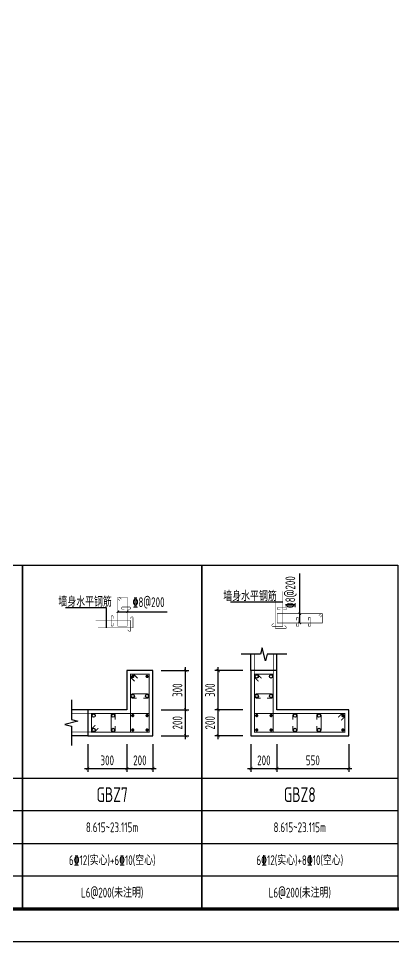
# Model space of a CAD drawing. Extents: x -668857 to 154266, y -275694 to 291306.
# Drawn here: x -332207 to -320711, y -40342 to -12070 of the extents above; entities that cross this region are included whole.
import ezdxf
from ezdxf.enums import TextEntityAlignment as Align

# ---------------------------------------------------------------- set-up
doc = ezdxf.new("R2010")
doc.units = 0
doc.header["$LTSCALE"] = 1000
doc.layers.get('0').update_dxf_attribs({"linetype": 'CONTINUOUS'})
doc.layers.get('DEFPOINTS').update_dxf_attribs({"linetype": 'CONTINUOUS'})
for name, color, linetype in [('-TK', 7, 'CONTINUOUS'), ('COLU_DE_DIM', 3, 'CONTINUOUS'), ('COLU_DE_TH', 7, 'CONTINUOUS'), ('LABEL', 1, 'CONTINUOUS'), ('LINK', 6, 'CONTINUOUS'), ('LINK-INDEX', 6, 'CONTINUOUS'), ('link-墙筋', 6, 'CONTINUOUS'), ('REIN', 6, 'CONTINUOUS'), ('TAB', 7, 'CONTINUOUS'), ('TAB_TEXT', 7, 'CONTINUOUS'), ('TEXT25', 2, 'CONTINUOUS'), ('THIN', 7, 'CONTINUOUS'), ('z-计算配筋', 7, 'CONTINUOUS')]:
    doc.layers.add(name, color=color, linetype=linetype)
doc.styles.add('TSSD_DIMENSION', font='Tssdeng.shx', dxfattribs={"width": 0.7, "bigfont": 'tssdchn.shx'})
doc.styles.add('TSSD_REIN', font='tssdeng.shx', dxfattribs={"width": 0.7, "height": 300, "bigfont": 'tssdchn.shx'})
doc.dimstyles.new('TSSD_25_100', dxfattribs={"dimtxt": 300, "dimasz": 100, "dimexe": 100, "dimexo": 250, "dimgap": 100, "dimtad": 1, "dimdec": 0, "dimlfac": 0.25, "dimzin": 0, "dimdsep": 46, "dimtxsty": 'TSSD_DIMENSION', "dimblk": 'ARCHTICK', "dimcen": 0, "dimdle": 100, "dimclrt": 7, "dimadec": 0, "dimazin": 0, "dimtfac": 1, "dimtdec": 0, "dimtix": 1, "dimtmove": 2, "dimatfit": 3, "dimldrblk": 'ARCHTICK', "dimfxl": 0, "dimtolj": 1, "dimtzin": 0, "dimarcsym": 0})

# ---------------------------------------------------------------- blocks, each defined once
blk = doc.blocks.new('_ArchTick')
at = {"color": 0, "linetype": 'ByBlock', "const_width": 0.15}
blk.add_lwpolyline([(-0.5, -0.5), (0.5, 0.5)], dxfattribs=at)
blk = doc.blocks.new('*D1315')
at = {"layer": 'COLU_DE_DIM', "color": 0, "lineweight": -2}
for p, q in [((-330085, -34292), (-330085, -35142)), ((-328885, -34292), (-328885, -35142)), ((-330185, -35042), (-328785, -35042))]:
    blk.add_line(p, q, dxfattribs=at)
at = {"layer": 'DEFPOINTS', "color": 0}
for p in [(-330085, -34042), (-328885, -34042), (-328885, -35042)]:
    blk.add_point(p, dxfattribs=at)
at = {"layer": 'COLU_DE_DIM', "color": 0, "lineweight": -2, "xscale": 100, "yscale": 100, "zscale": 100, "rotation": 180}
blk.add_blockref('_ArchTick', (-330085, -35042), dxfattribs=at)
at = {"layer": 'COLU_DE_DIM', "color": 0, "lineweight": -2, "xscale": 100, "yscale": 100, "zscale": 100}
blk.add_blockref('_ArchTick', (-328885, -35042), dxfattribs=at)
at = {"layer": 'COLU_DE_DIM', "color": 7, "insert": (-329485, -34792), "char_height": 300, "attachment_point": 5, "style": 'TSSD_DIMENSION'}
blk.add_mtext('\\A1;300', dxfattribs=at)
blk = doc.blocks.new('*D1316')
at = {"layer": 'COLU_DE_DIM', "color": 0, "lineweight": -2}
for p, q in [((-328885, -34292), (-328885, -35142)), ((-328085, -34292), (-328085, -35142)), ((-328985, -35042), (-327985, -35042))]:
    blk.add_line(p, q, dxfattribs=at)
at = {"layer": 'DEFPOINTS', "color": 0}
for p in [(-328885, -34042), (-328085, -34042), (-328085, -35042)]:
    blk.add_point(p, dxfattribs=at)
at = {"layer": 'COLU_DE_DIM', "color": 0, "lineweight": -2, "xscale": 100, "yscale": 100, "zscale": 100, "rotation": 180}
blk.add_blockref('_ArchTick', (-328885, -35042), dxfattribs=at)
at = {"layer": 'COLU_DE_DIM', "color": 0, "lineweight": -2, "xscale": 100, "yscale": 100, "zscale": 100}
blk.add_blockref('_ArchTick', (-328085, -35042), dxfattribs=at)
at = {"layer": 'COLU_DE_DIM', "color": 7, "insert": (-328485, -34792), "char_height": 300, "attachment_point": 5, "style": 'TSSD_DIMENSION'}
blk.add_mtext('\\A1;200', dxfattribs=at)
blk = doc.blocks.new('*D1317')
at = {"layer": 'COLU_DE_DIM', "color": 0, "lineweight": -2}
for p, q in [((-327835, -33242), (-326985, -33242)), ((-327085, -34142), (-327085, -33142)), ((-327835, -34042), (-326985, -34042))]:
    blk.add_line(p, q, dxfattribs=at)
at = {"layer": 'DEFPOINTS', "color": 0}
for p in [(-328085, -33242), (-327085, -33242), (-328085, -34042)]:
    blk.add_point(p, dxfattribs=at)
at = {"layer": 'COLU_DE_DIM', "color": 0, "lineweight": -2, "xscale": 100, "yscale": 100, "zscale": 100}
for p, rotation in [((-327085, -33242), 90), ((-327085, -34042), 270)]:
    blk.add_blockref('_ArchTick', p, dxfattribs=dict(at, rotation=rotation))
at = {"layer": 'COLU_DE_DIM', "color": 7, "insert": (-327335, -33642), "char_height": 300, "attachment_point": 5, "rotation": 90, "style": 'TSSD_DIMENSION'}
blk.add_mtext('\\A1;200', dxfattribs=at)
blk = doc.blocks.new('*D1318')
at = {"layer": 'COLU_DE_DIM', "color": 0, "lineweight": -2}
for p, q in [((-327085, -33342), (-327085, -31942)), ((-327835, -32042), (-326985, -32042)), ((-327835, -33242), (-326985, -33242))]:
    blk.add_line(p, q, dxfattribs=at)
at = {"layer": 'DEFPOINTS', "color": 0}
for p in [(-328085, -32042), (-327085, -32042), (-328085, -33242)]:
    blk.add_point(p, dxfattribs=at)
at = {"layer": 'COLU_DE_DIM', "color": 0, "lineweight": -2, "xscale": 100, "yscale": 100, "zscale": 100}
for p, rotation in [((-327085, -32042), 90), ((-327085, -33242), 270)]:
    blk.add_blockref('_ArchTick', p, dxfattribs=dict(at, rotation=rotation))
at = {"layer": 'COLU_DE_DIM', "color": 7, "insert": (-327335, -32642), "char_height": 300, "attachment_point": 5, "rotation": 90, "style": 'TSSD_DIMENSION'}
blk.add_mtext('\\A1;300', dxfattribs=at)
blk = doc.blocks.new('*D1499')
at = {"layer": 'COLU_DE_DIM', "color": 0, "lineweight": -2}
for p, q in [((-325085, -34292), (-325085, -35142)), ((-324285, -34292), (-324285, -35142)), ((-325185, -35042), (-324185, -35042))]:
    blk.add_line(p, q, dxfattribs=at)
at = {"layer": 'DEFPOINTS', "color": 0}
for p in [(-325085, -34042), (-324285, -34042), (-324285, -35042)]:
    blk.add_point(p, dxfattribs=at)
at = {"layer": 'COLU_DE_DIM', "color": 0, "lineweight": -2, "xscale": 100, "yscale": 100, "zscale": 100, "rotation": 180}
blk.add_blockref('_ArchTick', (-325085, -35042), dxfattribs=at)
at = {"layer": 'COLU_DE_DIM', "color": 0, "lineweight": -2, "xscale": 100, "yscale": 100, "zscale": 100}
blk.add_blockref('_ArchTick', (-324285, -35042), dxfattribs=at)
at = {"layer": 'COLU_DE_DIM', "color": 7, "insert": (-324685, -34792), "char_height": 300, "attachment_point": 5, "style": 'TSSD_DIMENSION'}
blk.add_mtext('\\A1;200', dxfattribs=at)
blk = doc.blocks.new('*D1500')
at = {"layer": 'COLU_DE_DIM', "color": 0, "lineweight": -2}
for p, q in [((-324285, -34292), (-324285, -35142)), ((-322085, -34292), (-322085, -35142)), ((-324385, -35042), (-321985, -35042))]:
    blk.add_line(p, q, dxfattribs=at)
at = {"layer": 'DEFPOINTS', "color": 0}
for p in [(-324285, -34042), (-322085, -34042), (-322085, -35042)]:
    blk.add_point(p, dxfattribs=at)
at = {"layer": 'COLU_DE_DIM', "color": 0, "lineweight": -2, "xscale": 100, "yscale": 100, "zscale": 100, "rotation": 180}
blk.add_blockref('_ArchTick', (-324285, -35042), dxfattribs=at)
at = {"layer": 'COLU_DE_DIM', "color": 0, "lineweight": -2, "xscale": 100, "yscale": 100, "zscale": 100}
blk.add_blockref('_ArchTick', (-322085, -35042), dxfattribs=at)
at = {"layer": 'COLU_DE_DIM', "color": 7, "insert": (-323185, -34792), "char_height": 300, "attachment_point": 5, "style": 'TSSD_DIMENSION'}
blk.add_mtext('\\A1;550', dxfattribs=at)
blk = doc.blocks.new('*D1501')
at = {"layer": 'COLU_DE_DIM', "color": 0, "lineweight": -2}
for p, q in [((-325335, -33242), (-326185, -33242)), ((-326085, -34142), (-326085, -33142)), ((-325335, -34042), (-326185, -34042))]:
    blk.add_line(p, q, dxfattribs=at)
at = {"layer": 'DEFPOINTS', "color": 0}
for p in [(-326085, -33242), (-325085, -33242), (-325085, -34042)]:
    blk.add_point(p, dxfattribs=at)
at = {"layer": 'COLU_DE_DIM', "color": 0, "lineweight": -2, "xscale": 100, "yscale": 100, "zscale": 100}
for p, rotation in [((-326085, -33242), 90), ((-326085, -34042), 270)]:
    blk.add_blockref('_ArchTick', p, dxfattribs=dict(at, rotation=rotation))
at = {"layer": 'COLU_DE_DIM', "color": 7, "insert": (-326335, -33642), "char_height": 300, "attachment_point": 5, "rotation": 90, "style": 'TSSD_DIMENSION'}
blk.add_mtext('\\A1;200', dxfattribs=at)
blk = doc.blocks.new('*D1502')
at = {"layer": 'COLU_DE_DIM', "color": 0, "lineweight": -2}
for p, q in [((-326085, -33342), (-326085, -31942)), ((-325335, -32042), (-326185, -32042)), ((-325335, -33242), (-326185, -33242))]:
    blk.add_line(p, q, dxfattribs=at)
at = {"layer": 'DEFPOINTS', "color": 0}
for p in [(-326085, -32042), (-325085, -32042), (-325085, -33242)]:
    blk.add_point(p, dxfattribs=at)
at = {"layer": 'COLU_DE_DIM', "color": 0, "lineweight": -2, "xscale": 100, "yscale": 100, "zscale": 100}
for p, rotation in [((-326085, -32042), 90), ((-326085, -33242), 270)]:
    blk.add_blockref('_ArchTick', p, dxfattribs=dict(at, rotation=rotation))
at = {"layer": 'COLU_DE_DIM', "color": 7, "insert": (-326335, -32642), "char_height": 300, "attachment_point": 5, "rotation": 90, "style": 'TSSD_DIMENSION'}
blk.add_mtext('\\A1;300', dxfattribs=at)
blk = doc.blocks.new('A1')
blk.add_lwpolyline([(0, 59400), (0, 0), (84100, 0), (84100, 59400)], close=True)
at = {"const_width": 100}
blk.add_lwpolyline([(2500, 58400), (2500, 1000), (83100, 1000), (83100, 58400)], close=True, dxfattribs=at)

msp = doc.modelspace()

# ---------------------------------------------------------------- linework, layer by layer
at = {"layer": 'COLU_DE_TH'}
for points in [[(-330084.72, -33241.64), (-330084.72, -34041.64), (-328084.72, -34041.64), (-328084.72, -32041.64), (-328884.72, -32041.64), (-328884.72, -33241.64), (-330084.72, -33241.64)], [(-324284.72, -32041.64), (-325084.72, -32041.64), (-325084.72, -34041.64), (-322084.77, -34041.64), (-322084.77, -33241.64), (-324284.72, -33241.64), (-324284.72, -32041.64)]]:
    msp.add_lwpolyline(points, close=True, dxfattribs=at)
at = {"layer": 'LABEL'}
for p, q in [((-323584.74, -30584.44), (-323584.74, -29071.94)), ((-329162.22, -30238.75), (-327649.72, -30238.75))]:
    msp.add_line(p, q, dxfattribs=at)
at = {"layer": 'LABEL', "const_width": 25}
for points in [[(-329197.61, -30274.11), (-329126.86, -30203.4)], [(-328912.61, -30274.11), (-328841.86, -30203.4)], [(-323549.38, -30334.79), (-323620.13, -30264.08)], [(-323549.38, -30619.79), (-323620.13, -30549.08)]]:
    msp.add_lwpolyline(points, dxfattribs=at)
at = {"layer": 'LINK', "const_width": 30}
for points in [[(-328649.72, -32368.57), (-328769.72, -32248.57), (-328769.72, -32156.64), (-328199.72, -32156.64), (-328199.72, -33926.64), (-328769.72, -33926.64), (-328769.72, -32156.64), (-328677.8, -32156.64), (-328557.8, -32276.64)], [(-324849.72, -32368.57), (-324969.72, -32248.57), (-324969.72, -32156.64), (-324399.72, -32156.64), (-324399.72, -33926.64), (-324969.72, -33926.64), (-324969.72, -32156.64), (-324877.8, -32156.64), (-324757.8, -32276.64)], [(-329757.8, -33806.64), (-329877.8, -33926.64), (-329969.72, -33926.64), (-329969.72, -33356.64), (-328199.72, -33356.64), (-328199.72, -33926.64), (-329969.72, -33926.64), (-329969.72, -33834.72), (-329849.72, -33714.72)], [(-322411.69, -33476.64), (-322291.69, -33356.64), (-322199.77, -33356.64), (-322199.77, -33926.64), (-324969.72, -33926.64), (-324969.72, -33356.64), (-322199.77, -33356.64), (-322199.77, -33448.57), (-322319.77, -33568.57)]]:
    msp.add_lwpolyline(points, dxfattribs=at)
for points in [[(-328384.72, -32886.64), (-328264.72, -32886.64, 1), (-328264.72, -32756.64), (-328704.72, -32756.64, 1), (-328704.72, -32886.64), (-328584.72, -32886.64)], [(-324584.72, -32886.64), (-324464.72, -32886.64, 1), (-324464.72, -32756.64), (-324904.72, -32756.64, 1), (-324904.72, -32886.64), (-324784.72, -32886.64)], [(-329239.72, -33541.64), (-329239.72, -33421.64, 1), (-329369.72, -33421.64), (-329369.72, -33861.64, 1), (-329239.72, -33861.64), (-329239.72, -33741.64)], [(-323796.4, -33741.64), (-323796.4, -33861.64, 1), (-323666.4, -33861.64), (-323666.4, -33421.64, 1), (-323796.4, -33421.64), (-323796.4, -33541.64)], [(-323063.09, -33741.64), (-323063.09, -33861.64, 1), (-322933.09, -33861.64), (-322933.09, -33421.64, 1), (-323063.09, -33421.64), (-323063.09, -33541.64)]]:
    msp.add_lwpolyline(points, format="xyb", dxfattribs=at)
at = {"layer": 'LINK-INDEX', "const_width": 15}
for points in [[(-329102.22, -29902.22), (-329162.22, -29842.22), (-329162.22, -29796.25), (-328877.22, -29796.25), (-328877.22, -30681.25), (-329162.22, -30681.25), (-329162.22, -29796.25), (-329116.26, -29796.25), (-329056.26, -29856.25)], [(-322998.22, -30359.44), (-322938.22, -30299.44), (-322892.26, -30299.44), (-322892.26, -30584.44), (-324277.23, -30584.44), (-324277.23, -30299.44), (-322892.26, -30299.44), (-322892.26, -30345.4), (-322952.26, -30405.4)]]:
    msp.add_lwpolyline(points, dxfattribs=at)
for points in [[(-328859.72, -30161.25), (-328799.72, -30161.25, 1), (-328799.72, -30096.25), (-329019.72, -30096.25, 1), (-329019.72, -30161.25), (-328959.72, -30161.25)], [(-324084.73, -30174.44), (-324024.73, -30174.44, 1), (-324024.73, -30109.44), (-324244.73, -30109.44, 1), (-324244.73, -30174.44), (-324184.73, -30174.44)], [(-329302.3, -30453.05), (-329302.3, -30393.05, 1), (-329367.3, -30393.05), (-329367.3, -30648.75, 1), (-329302.3, -30648.75), (-329302.3, -30588.75)], [(-323690.57, -30601.94), (-323690.57, -30661.94, 1), (-323625.57, -30661.94), (-323625.57, -30441.94, 1), (-323690.57, -30441.94), (-323690.57, -30501.94)], [(-323323.91, -30601.94), (-323323.91, -30661.94, 1), (-323258.91, -30661.94), (-323258.91, -30441.94, 1), (-323323.91, -30441.94), (-323323.91, -30501.94)]]:
    msp.add_lwpolyline(points, format="xyb", dxfattribs=at)
at = {"layer": 'LINK-INDEX', "color": 1, "const_width": 20}
for points in [[(-324969.72, -32256.64), (-324969.72, -31541.64)], [(-324399.72, -32256.64), (-324399.72, -31541.64)], [(-329869.72, -33356.64), (-330584.72, -33356.64)], [(-329869.72, -33926.64), (-330584.72, -33926.64)]]:
    msp.add_lwpolyline(points, dxfattribs=at)
at = {"layer": 'link-墙筋', "color": 152, "const_width": 12.5}
for points in [[(-324102.23, -29617.66), (-324102.23, -30687.66), (-324417.91, -30687.66, -0.41421356), (-324441.91, -30663.66), (-324441.91, -30655.17, -0.19891237), (-324434.88, -30638.2), (-324388.92, -30592.24)], [(-324332.07, -29688.53), (-324332.07, -30758.53), (-324016.39, -30758.53, 0.41421356), (-323992.39, -30734.53), (-323992.39, -30726.04, 0.19891237), (-323999.42, -30709.07), (-324045.38, -30663.11)], [(-329837.22, -30506.25), (-328767.22, -30506.25), (-328767.22, -30821.93, -0.41421356), (-328791.22, -30845.93), (-328799.71, -30845.93, -0.19891237), (-328816.68, -30838.9), (-328862.64, -30792.94)], [(-329766.35, -30736.09), (-328696.35, -30736.09), (-328696.35, -30420.41, 0.41421356), (-328720.35, -30396.41), (-328728.84, -30396.41, 0.19891237), (-328745.81, -30403.44), (-328791.77, -30449.4)]]:
    msp.add_lwpolyline(points, format="xyb", dxfattribs=at)
at = {"layer": 'REIN', "const_width": 50}
for points in [[(-328729.72, -32221.64, 1), (-328679.72, -32221.64, 1), (-328729.72, -32221.64)], [(-328289.72, -32221.64, 1), (-328239.72, -32221.64, 1), (-328289.72, -32221.64)], [(-328729.72, -33421.64, 1), (-328679.72, -33421.64, 1), (-328729.72, -33421.64)], [(-328289.72, -33421.64, 1), (-328239.72, -33421.64, 1), (-328289.72, -33421.64)], [(-324929.72, -33421.64, 1), (-324879.72, -33421.64, 1), (-324929.72, -33421.64)], [(-324489.72, -33421.64, 1), (-324439.72, -33421.64, 1), (-324489.72, -33421.64)], [(-322289.77, -33421.64, 1), (-322239.77, -33421.64, 1), (-322289.77, -33421.64)], [(-328729.72, -33861.64, 1), (-328679.72, -33861.64, 1), (-328729.72, -33861.64)], [(-328289.72, -33861.64, 1), (-328239.72, -33861.64, 1), (-328289.72, -33861.64)], [(-324929.72, -33861.64, 1), (-324879.72, -33861.64, 1), (-324929.72, -33861.64)], [(-324489.72, -33861.64, 1), (-324439.72, -33861.64, 1), (-324489.72, -33861.64)], [(-322289.77, -33861.64, 1), (-322239.77, -33861.64, 1), (-322289.77, -33861.64)]]:
    msp.add_lwpolyline(points, format="xyb", close=True, dxfattribs=at)
at = {"layer": 'REIN'}
for centre in [(-324904.72, -32221.64), (-324464.72, -32221.64), (-328704.72, -32821.64), (-328264.72, -32821.64), (-324904.72, -32821.64), (-324464.72, -32821.64), (-329904.72, -33421.64), (-329304.72, -33421.64), (-323731.4, -33421.64), (-322998.09, -33421.64), (-329904.72, -33861.64), (-329304.72, -33861.64), (-323731.4, -33861.64), (-322998.09, -33861.64)]:
    msp.add_circle(centre, 50, dxfattribs=at)
at = {"layer": 'TAB'}
for points in [[(-338584.72, -28812.09), (-332084.72, -28812.09), (-332084.72, -39341.64), (-338584.72, -39341.64), (-338584.72, -28812.09), (-338584.72, -35341.64), (-332084.72, -35341.64), (-332084.72, -36341.64), (-338584.72, -36341.64), (-338584.72, -37341.64), (-332084.72, -37341.64), (-332084.72, -38341.64), (-338584.72, -38341.64)], [(-332084.72, -28812.09), (-326584.72, -28812.09), (-326584.72, -39341.64), (-332084.72, -39341.64), (-332084.72, -28812.09), (-332084.72, -35341.64), (-326584.72, -35341.64), (-326584.72, -36341.64), (-332084.72, -36341.64), (-332084.72, -37341.64), (-326584.72, -37341.64), (-326584.72, -38341.64), (-332084.72, -38341.64)], [(-326584.72, -28812.09), (-320584.77, -28812.09), (-320584.77, -39341.64), (-326584.72, -39341.64), (-326584.72, -28812.09), (-326584.72, -35341.64), (-320584.77, -35341.64), (-320584.77, -36341.64), (-326584.72, -36341.64), (-326584.72, -37341.64), (-320584.77, -37341.64), (-320584.77, -38341.64), (-326584.72, -38341.64)]]:
    msp.add_lwpolyline(points, dxfattribs=at)
at = {"layer": 'THIN'}
for p, q in [((-325084.72, -32041.64), (-325084.72, -31541.64)), ((-324284.72, -32041.64), (-324284.72, -31541.64)), ((-330084.72, -33241.64), (-330584.72, -33241.64)), ((-330084.72, -34041.64), (-330584.72, -34041.64))]:
    msp.add_line(p, q, dxfattribs=at)
for points in [[(-323984.72, -31541.64), (-324584.72, -31541.64), (-324634.72, -31741.64), (-324734.72, -31341.64), (-324784.72, -31541.64), (-325384.72, -31541.64)], [(-330584.72, -32941.64), (-330584.72, -33541.64), (-330384.72, -33591.64), (-330784.72, -33691.64), (-330584.72, -33741.64), (-330584.72, -34341.64)]]:
    msp.add_lwpolyline(points, dxfattribs=at)
at = {"layer": 'z-计算配筋'}
for p, q in [((-324102.23, -29945.77), (-325713.22, -29945.77)), ((-329512.32, -30118.41), (-330766.96, -30118.41)), ((-329512.32, -30736.09), (-329512.32, -30118.41))]:
    msp.add_line(p, q, dxfattribs=at)

# ---------------------------------------------------------------- block references
at = {"layer": '-TK'}
msp.add_blockref('A1', (-353584.71, -40341.64), dxfattribs=at)

# ---------------------------------------------------------------- texts
at = {"layer": 'TAB_TEXT', "style": 'TSSD_REIN', "width": 0.7}
for s, height, p in [('GBZ7', 450, (-329334.72, -35841.64)), ('GBZ8', 450, (-323584.74, -35841.64)), ('GBZ8', 450, (-323584.74, -35841.64)), ('8.615~23.115m', 300, (-329334.72, -36841.64)), ('8.615~23.115m', 300, (-323584.74, -36841.64)), ('L6@200(未注明)', 300, (-329334.72, -38841.64)), ('L6@200(未注明)', 300, (-323584.74, -38841.64))]:
    msp.add_text(s, height=height, dxfattribs=at).set_placement(p, align=Align.MIDDLE)
at = {"layer": 'TAB_TEXT', "color": 1, "style": 'TSSD_REIN', "width": 0.7}
for s, p in [('6%%13212(实心)+6%%13210(空心)', (-329334.72, -37841.64)), ('6%%13212(实心)+8%%13210(空心)', (-323584.74, -37841.64))]:
    msp.add_text(s, height=300, dxfattribs=at).set_placement(p, align=Align.MIDDLE)
at = {"layer": 'TEXT25', "style": 'TSSD_REIN', "width": 0.7}
msp.add_text('%%1328@200', height=300, rotation=89.999998, dxfattribs=at).set_placement((-323634.74, -30131.94), align=Align.BOTTOM_LEFT)
msp.add_text('%%1328@200', height=300, dxfattribs=at).set_placement((-328709.72, -30188.75), align=Align.BOTTOM_LEFT)
at = {"layer": 'z-计算配筋', "style": 'TSSD_REIN', "width": 0.7}
for p in [(-325109.79, -29762.74), (-330163.53, -29935.39)]:
    msp.add_text('墙身水平钢筋', height=300, dxfattribs=at).set_placement(p, align=Align.MIDDLE_CENTER)

# ---------------------------------------------------------------- dimensions: what is measured, and where the dimension line sits
at = {"layer": 'COLU_DE_DIM'}
for base, p1, p2, picture, middle in [((-327084.72, -32041.64), (-328084.72, -33241.64), (-328084.72, -32041.64), '*D1318', (-327334.72, -32641.64)), ((-326084.72, -32041.64), (-325084.72, -33241.64), (-325084.72, -32041.64), '*D1502', (-326334.72, -32641.64)), ((-327084.72, -33241.64), (-328084.72, -34041.64), (-328084.72, -33241.64), '*D1317', (-327334.72, -33641.64)), ((-326084.72, -33241.64), (-325084.72, -34041.64), (-325084.72, -33241.64), '*D1501', (-326334.72, -33641.64))]:
    dim = msp.add_linear_dim(base=base, p1=p1, p2=p2, angle=90, dimstyle='TSSD_25_100', dxfattribs=at)
    dim.commit()
    dim.dimension.update_dxf_attribs({"geometry": picture, "text_midpoint": middle})
for base, p1, p2, picture, middle in [((-328884.72, -35041.64), (-330084.72, -34041.64), (-328884.72, -34041.64), '*D1315', (-329484.72, -34791.64)), ((-328084.72, -35041.64), (-328884.72, -34041.64), (-328084.72, -34041.64), '*D1316', (-328484.72, -34791.64)), ((-324284.72, -35041.64), (-325084.72, -34041.64), (-324284.72, -34041.64), '*D1499', (-324684.72, -34791.64)), ((-322084.77, -35041.64), (-324284.72, -34041.64), (-322084.77, -34041.64), '*D1500', (-323184.74, -34791.64))]:
    dim = msp.add_linear_dim(base=base, p1=p1, p2=p2, dimstyle='TSSD_25_100', dxfattribs=at)
    dim.commit()
    dim.dimension.update_dxf_attribs({"geometry": picture, "text_midpoint": middle})

doc.saveas('drawing.dxf')
